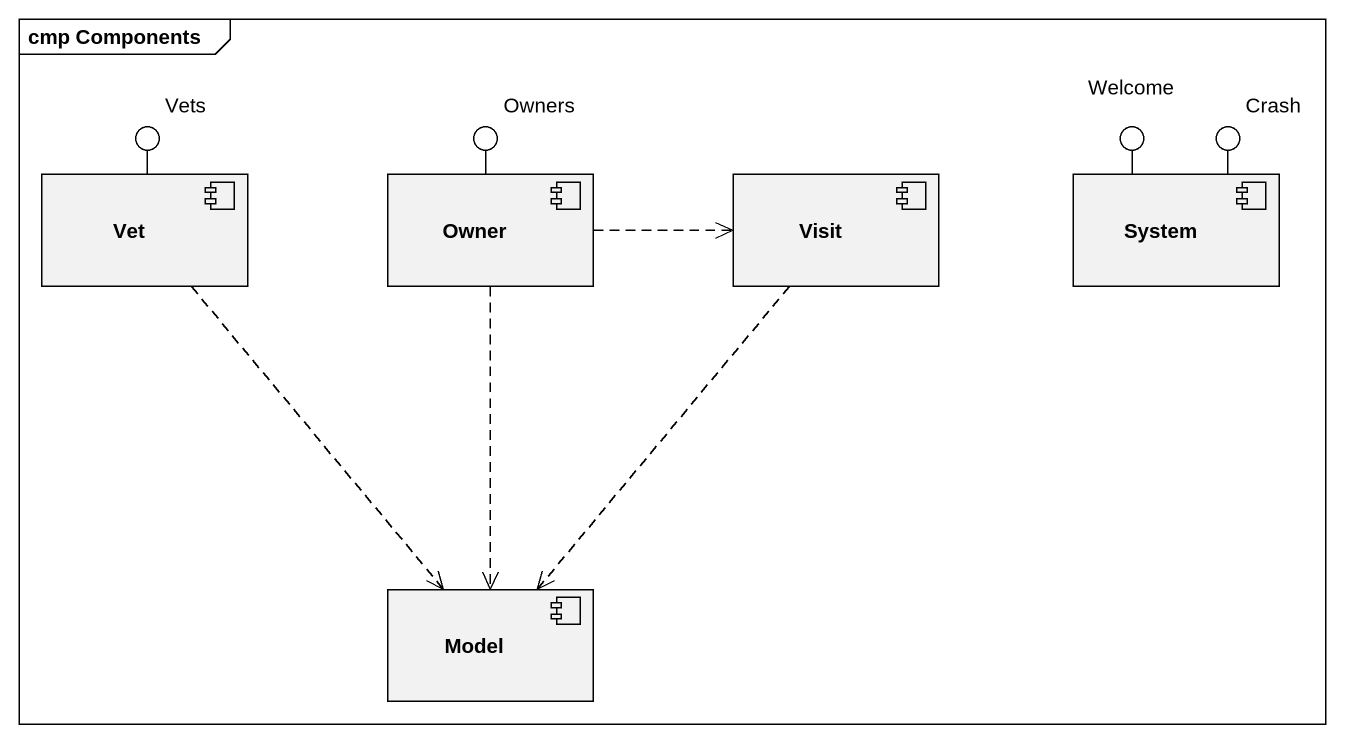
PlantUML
@startuml
mainframe cmp Components
() Vets <<REST>>
() Owners <<REST>>
() Welcome <<REST>>
() Crash <<REST>>
component Vet
component Owner
component Visit
component System
component Model
Vet -up- Vets
Owner -up- Owners
System -up- Welcome
System -up- Crash
Vet ..> Model
Owner .right.> Visit
Owner ..> Model
Visit ..> Model
@enduml
